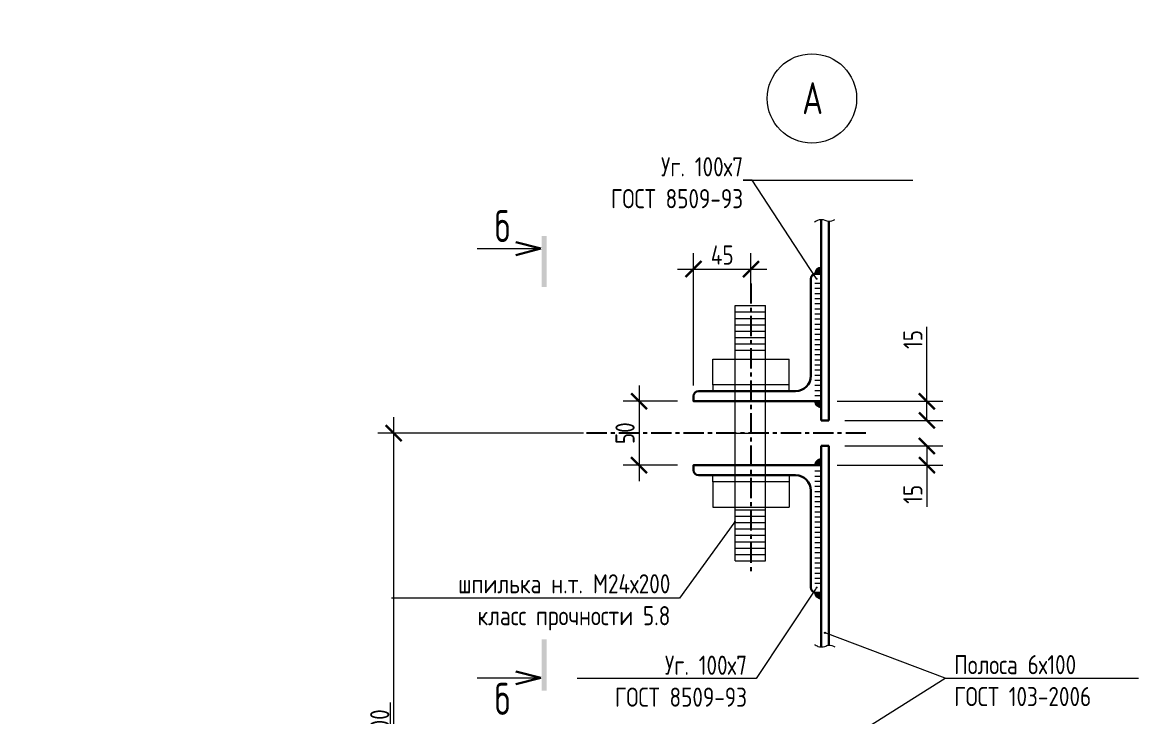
# Model space of a CAD drawing. Header units: millimetres. Extents: x 20530103 to 31271019, y 32092698 to 33532929.
# Drawn here: x 26255115 to 26272748, y 33003995 to 33014871 of the extents above; entities that cross this region are included whole.
import ezdxf
from ezdxf import colors
from ezdxf.entities.mleader import LeaderData, LeaderLine
from ezdxf.enums import TextEntityAlignment as Align
from ezdxf.math import Vec2, Vec3

# ---------------------------------------------------------------- set-up
doc = ezdxf.new("R2010")
doc.units = ezdxf.units.MM
doc.linetypes.add('осевая', pattern=[50.800000000000004, 31.75, -6.35, 6.35, -6.35])
doc.styles.add('GOST 2.304', font='GOST.TTF')
doc.dimstyles.new('м5', dxfattribs={"dimscale": 100, "dimtxt": 3, "dimasz": 2.5, "dimexe": 2.5, "dimexo": 2.5, "dimgap": 0.7, "dimtad": 1, "dimdec": 0, "dimlfac": 0.05, "dimtxsty": 'GOST 2.304', "dimblk": 'ARCHTICK', "dimcen": 2.5, "dimdle": 2.5, "dimclrd": 7, "dimclre": 7, "dimclrt": 256, "dimadec": 1, "dimazin": 0, "dimtfac": 1, "dimtdec": 0, "dimtmove": 0, "dimatfit": 3, "dimldrblk": 'NONE', "dimfxl": 1, "dimlwd": 20, "dimlwe": 20, "dimarcsym": 0})
pattern_1 = [(45, (24053899.30643862, 33575720.37147126), (-2.245064030267288, 2.245064030267288), [])]
pattern_2 = [(45, (24053899.30643862, 33573720.37147126), (-2.245064030267288, 2.245064030267288), [])]

# ---------------------------------------------------------------- blocks, each defined once
blk = doc.blocks.new('_None')
blk = doc.blocks.new('_Dot')
at = {"color": 0, "linetype": 'ByBlock', "lineweight": -2}
blk.add_line((-0.5, 0), (-1, 0), dxfattribs=at)
at = {"color": 0, "linetype": 'ByBlock', "const_width": 0.5}
blk.add_lwpolyline([(-0.25, 0, 1), (0.25, 0, 1)], format="xyb", close=True, dxfattribs=at)
blk = doc.blocks.new('_ArchTick')
at = {"color": 0, "linetype": 'ByBlock', "const_width": 0.15}
blk.add_lwpolyline([(-0.5, -0.5), (0.5, 0.5)], dxfattribs=at)
blk = doc.blocks.new('*D433')
at = {"color": 7, "linetype": 'Continuous', "lineweight": 20, "transparency": 16777216}
for p, q in [((26269291.03556042, 33008934.40640636), (26269291.03556042, 33010101.36715048)), ((26269291.03556042, 33008634.40640636), (26269291.03556042, 33009184.40640636)), ((26267882.66093268, 33008934.40640636), (26269541.03556042, 33008934.40640636)), ((26268002.66093268, 33008634.40640636), (26269541.03556042, 33008634.40640636))]:
    blk.add_line(p, q, dxfattribs=at)
at = {"color": 7, "linetype": 'Continuous', "lineweight": 20, "transparency": 16777216, "xscale": 250, "yscale": 250, "zscale": 250}
for p, rotation in [((26269291.03556042, 33008934.40640636), 90), ((26269291.03556042, 33008634.40640636), 270)]:
    blk.add_blockref('_ArchTick', p, dxfattribs=dict(at, rotation=rotation))
at = {"color": 7, "linetype": 'Continuous', "lineweight": 20, "transparency": 16777216, "insert": (26269071.03556042, 33009902.90286477), "char_height": 300, "attachment_point": 5, "rotation": 90, "style": 'GOST 2.304'}
blk.add_mtext('15', dxfattribs=at)
blk = doc.blocks.new('*D434')
at = {"color": 7, "linetype": 'Continuous', "lineweight": 20, "transparency": 16777216}
for p, q in [((26268002.66093268, 33008234.40640636), (26269541.03556042, 33008234.40640636)), ((26269291.03556042, 33008234.40640636), (26269291.03556042, 33007684.40640636)), ((26267882.66093268, 33007934.40640636), (26269541.03556042, 33007934.40640636)), ((26269291.03556042, 33007934.40640636), (26269291.03556042, 33007278.72523754))]:
    blk.add_line(p, q, dxfattribs=at)
at = {"color": 7, "linetype": 'Continuous', "lineweight": 20, "transparency": 16777216, "xscale": 250, "yscale": 250, "zscale": 250}
for p, rotation in [((26269291.03556042, 33008234.40640636), 90), ((26269291.03556042, 33007934.40640636), 270)]:
    blk.add_blockref('_ArchTick', p, dxfattribs=dict(at, rotation=rotation))
at = {"color": 7, "linetype": 'Continuous', "lineweight": 20, "transparency": 16777216, "insert": (26269071.03556042, 33007477.18952327), "char_height": 300, "attachment_point": 5, "rotation": 90, "style": 'GOST 2.304'}
blk.add_mtext('15', dxfattribs=at)
blk = doc.blocks.new('*D435')
at = {"color": 7, "linetype": 'Continuous', "lineweight": 20, "transparency": 16777216}
for p, q in [((26260933.84843416, 32999024.00381322), (26260933.84843416, 33008684.40640636)), ((26263907.31368614, 33008434.40640636), (26260683.84843416, 33008434.40640636)), ((26264344.97668255, 32999274.00381322), (26260683.84843416, 32999274.00381322))]:
    blk.add_line(p, q, dxfattribs=at)
at = {"color": 7, "linetype": 'Continuous', "lineweight": 20, "transparency": 16777216, "xscale": 250, "yscale": 250, "zscale": 250}
for p, rotation in [((26260933.84843416, 33008434.40640636), 90), ((26260933.84843416, 32999274.00381322), 270)]:
    blk.add_blockref('_ArchTick', p, dxfattribs=dict(at, rotation=rotation))
at = {"color": 7, "linetype": 'Continuous', "lineweight": 20, "transparency": 16777216, "insert": (26260713.84843416, 33003854.2051098), "char_height": 300, "attachment_point": 5, "rotation": 90, "style": 'GOST 2.304'}
blk.add_mtext('500', dxfattribs=at)
blk = doc.blocks.new('*D436')
at = {"color": 7, "linetype": 'Continuous', "lineweight": 20, "transparency": 16777216}
for p, q in [((26264778.9461899, 33009184.40640636), (26264778.9461899, 33007684.40640636)), ((26265382.66093268, 33008934.40640636), (26264528.9461899, 33008934.40640636)), ((26265382.66093268, 33007934.40640636), (26264528.9461899, 33007934.40640636))]:
    blk.add_line(p, q, dxfattribs=at)
at = {"color": 7, "linetype": 'Continuous', "lineweight": 20, "transparency": 16777216, "xscale": 250, "yscale": 250, "zscale": 250}
for p, rotation in [((26264778.9461899, 33008934.40640636), 90), ((26264778.9461899, 33007934.40640636), 270)]:
    blk.add_blockref('_ArchTick', p, dxfattribs=dict(at, rotation=rotation))
at = {"color": 7, "linetype": 'Continuous', "lineweight": 20, "transparency": 16777216, "insert": (26264558.94618989, 33008434.40640637), "char_height": 300, "attachment_point": 5, "rotation": 90, "style": 'GOST 2.304'}
blk.add_mtext('50', dxfattribs=at)
blk = doc.blocks.new('*D400')
at = {"color": 7, "linetype": 'Continuous', "lineweight": 20, "transparency": 16777216}
for p, q in [((26265632.66093268, 33009184.40640636), (26265632.66093268, 33011256.35948228)), ((26266532.66093268, 33010684.40640636), (26266532.66093268, 33011256.35948228)), ((26265382.66093268, 33011006.35948228), (26266782.66093268, 33011006.35948228))]:
    blk.add_line(p, q, dxfattribs=at)
at = {"color": 7, "linetype": 'Continuous', "lineweight": 20, "transparency": 16777216, "xscale": 250, "yscale": 250, "zscale": 250, "rotation": 180}
blk.add_blockref('_ArchTick', (26265632.66093268, 33011006.35948228), dxfattribs=at)
at = {"color": 7, "linetype": 'Continuous', "lineweight": 20, "transparency": 16777216, "xscale": 250, "yscale": 250, "zscale": 250}
blk.add_blockref('_ArchTick', (26266532.66093268, 33011006.35948228), dxfattribs=at)
at = {"color": 7, "linetype": 'Continuous', "lineweight": 20, "transparency": 16777216, "insert": (26266082.66093268, 33011226.35948228), "char_height": 300, "attachment_point": 5, "style": 'GOST 2.304'}
blk.add_mtext('45', dxfattribs=at)

msp = doc.modelspace()

# ---------------------------------------------------------------- hatches: boundary and pattern name
at = {"linetype": 'Continuous', "lineweight": 20}
h = msp.add_hatch(color=7, dxfattribs=at)
h.dxf.hatch_style = 1
h.paths.add_polyline_path([(26263330.78911035, 33011526.44779691), (26263250.78911035, 33011526.44779691), (26263250.78911035, 33010726.44779691), (26263330.78911035, 33010726.44779691)])
h = msp.add_hatch(dxfattribs=at)
h.set_pattern_fill('ANSI31')
h.set_pattern_definition(pattern_2)
h.paths.add_polyline_path([(26267632.66093268, 33010934.40640636), (26267632.66093268, 33011034.40640636, 0.3783829832549812), (26267532.66093268, 33010934.40640636)])
h = msp.add_hatch(dxfattribs=at)
h.set_pattern_fill('ANSI31')
h.set_pattern_definition(pattern_1)
h.paths.add_polyline_path([(26267532.66093268, 33008934.40640636, 0.3783829832549812), (26267632.66093268, 33008834.40640636), (26267632.66093268, 33008934.40640636)])
h = msp.add_hatch(dxfattribs=at)
h.set_pattern_fill('ANSI31')
h.set_pattern_definition(pattern_1)
h.paths.add_polyline_path([(26267632.66093268, 33007934.40640636), (26267632.66093268, 33008034.40640636, 0.3783829832549812), (26267532.66093268, 33007934.40640636)])
h = msp.add_hatch(dxfattribs=at)
h.set_pattern_fill('ANSI31')
h.set_pattern_definition(pattern_2)
h.paths.add_polyline_path([(26267532.66093268, 33005934.40640636, 0.3783829832549812), (26267632.66093268, 33005834.40640636), (26267632.66093268, 33005934.40640636)])
h = msp.add_hatch(color=7, dxfattribs=at)
h.dxf.hatch_style = 1
h.paths.add_polyline_path([(26263330.78911035, 33004402.26919667), (26263250.78911035, 33004402.26919667), (26263250.78911035, 33005202.26919667), (26263330.78911035, 33005202.26919667)])

# ---------------------------------------------------------------- linework, layer by layer
at = {"color": 7, "linetype": 'Continuous', "lineweight": 30, "ltscale": 100}
for p, q in [((26267632.66093268, 33011783.6011815), (26267632.66093268, 33008634.40640636)), ((26267752.66093268, 33008634.40640636), (26267752.66093268, 33011754.95700083)), ((26267632.66093268, 33008634.40640636), (26267752.66093268, 33008634.40640636)), ((26267632.66093268, 33007934.40640636), (26267632.66093268, 33008234.40640636)), ((26267632.66093268, 33008234.40640636), (26267752.66093268, 33008234.40640636)), ((26267752.66093268, 33008234.40640636), (26267752.66093268, 33005113.85581189)), ((26267632.66093268, 33005934.40640636), (26267632.66093268, 33005085.21163123))]:
    msp.add_line(p, q, dxfattribs=at)
at = {"color": 7, "linetype": 'Continuous', "lineweight": 30}
for p, q in [((26263240.39282648, 33011326.44779691), (26262848.24900593, 33011426.44779691)), ((26263240.39282648, 33011326.44779691), (26262848.24900593, 33011226.44779691)), ((26263240.39282648, 33004602.26919667), (26262848.24900593, 33004702.26919667)), ((26263240.39282648, 33004602.26919667), (26262848.24900593, 33004502.26919667))]:
    msp.add_line(p, q, dxfattribs=at)
at = {"color": 7, "linetype": 'Continuous', "lineweight": 20}
for p, q in [((26262240.39282648, 33011326.44779691), (26263240.39282648, 33011326.44779691)), ((26267532.66093268, 33010785.49421265), (26267632.66093268, 33010785.49421265)), ((26267532.66093268, 33010705.49421265), (26267632.66093268, 33010705.49421265)), ((26267532.66093268, 33010625.49421265), (26267632.66093268, 33010625.49421265)), ((26267532.66093268, 33010545.49421265), (26267632.66093268, 33010545.49421265)), ((26266283.03792594, 33006434.40640636), (26266283.03792594, 33010434.40640636)), ((26266283.03792594, 33010434.40640636), (26266763.03792594, 33010434.40640635)), ((26266283.03792594, 33010334.40640636), (26266763.03792594, 33010334.40640635)), ((26266763.03792594, 33006434.40640636), (26266763.03792594, 33010434.40640636)), ((26267532.66093268, 33010465.49421265), (26267632.66093268, 33010465.49421265)), ((26267532.66093268, 33010385.49421265), (26267632.66093268, 33010385.49421265)), ((26266283.03792594, 33010234.40640636), (26266763.03792593, 33010234.40640635)), ((26267532.66093268, 33010305.49421265), (26267632.66093268, 33010305.49421265)), ((26267532.66093268, 33010225.49421265), (26267632.66093268, 33010225.49421265)), ((26266283.03792593, 33010134.40640636), (26266763.03792593, 33010134.40640635)), ((26266283.03792593, 33010034.40640636), (26266763.03792593, 33010034.40640635)), ((26267532.66093268, 33010145.49421265), (26267632.66093268, 33010145.49421265)), ((26267532.66093268, 33010065.49421265), (26267632.66093268, 33010065.49421265)), ((26267532.66093268, 33009985.49421265), (26267632.66093268, 33009985.49421265)), ((26266283.03792593, 33009934.40640636), (26266763.03792593, 33009934.40640635)), ((26266283.03792593, 33009834.40640636), (26266763.03792593, 33009834.40640635)), ((26267532.66093268, 33009905.49421265), (26267632.66093268, 33009905.49421265)), ((26267532.66093268, 33009825.49421265), (26267632.66093268, 33009825.49421265)), ((26266283.03792593, 33009734.40640636), (26266763.03792593, 33009734.40640635)), ((26267532.66093268, 33009745.49421265), (26267632.66093268, 33009745.49421265)), ((26267532.66093268, 33009665.49421265), (26267632.66093268, 33009665.49421265)), ((26265932.66093268, 33009194.40640636), (26265932.66093268, 33009594.40640636)), ((26265932.66093268, 33009594.40640636), (26267132.66093268, 33009594.40640636)), ((26267132.66093268, 33009194.40640636), (26267132.66093268, 33009594.40640636)), ((26267532.66093268, 33009585.49421265), (26267632.66093268, 33009585.49421265)), ((26267532.66093268, 33009505.49421265), (26267632.66093268, 33009505.49421265)), ((26267532.66093268, 33009425.49421265), (26267632.66093268, 33009425.49421265)), ((26267532.66093268, 33009345.49421265), (26267632.66093268, 33009345.49421265)), ((26267532.66093268, 33009265.49421265), (26267632.66093268, 33009265.49421265)), ((26267532.66093268, 33009185.49421265), (26267632.66093268, 33009185.49421265)), ((26267532.66093268, 33009105.49421265), (26267632.66093268, 33009105.49421265)), ((26267532.66093268, 33009025.49421265), (26267632.66093268, 33009025.49421265)), ((26266283.03792591, 33008434.40640636), (26266763.03792591, 33008434.40640637)), ((26266283.03792591, 33008434.40640636), (26266763.03792591, 33008434.40640635)), ((26267532.66093268, 33007843.31860008), (26267632.66093268, 33007843.31860008)), ((26267532.66093268, 33007763.31860008), (26267632.66093268, 33007763.31860008)), ((26267532.66093268, 33007683.31860008), (26267632.66093268, 33007683.31860008)), ((26265932.66093268, 33007674.40640636), (26265932.66093268, 33007274.40640636)), ((26267132.66093268, 33007674.40640636), (26267132.66093268, 33007274.40640636)), ((26267532.66093268, 33007603.31860008), (26267632.66093268, 33007603.31860008)), ((26267532.66093268, 33007523.31860008), (26267632.66093268, 33007523.31860008)), ((26267532.66093268, 33007443.31860008), (26267632.66093268, 33007443.31860008)), ((26267532.66093268, 33007363.31860008), (26267632.66093268, 33007363.31860008)), ((26265932.66093268, 33007274.40640636), (26267132.66093268, 33007274.40640636)), ((26266283.03792593, 33007234.40640636), (26266763.03792593, 33007234.40640637)), ((26267532.66093268, 33007283.31860008), (26267632.66093268, 33007283.31860008)), ((26267532.66093268, 33007203.31860008), (26267632.66093268, 33007203.31860008)), ((26266283.03792593, 33007134.40640636), (26266763.03792593, 33007134.40640637)), ((26266283.03792593, 33007034.40640636), (26266763.03792593, 33007034.40640637)), ((26267532.66093268, 33007123.31860008), (26267632.66093268, 33007123.31860008)), ((26267532.66093268, 33007043.31860008), (26267632.66093268, 33007043.31860008)), ((26266283.03792593, 33006934.40640636), (26266763.03792593, 33006934.40640637)), ((26266283.03792593, 33006834.40640636), (26266763.03792593, 33006834.40640637)), ((26267532.66093268, 33006963.31860008), (26267632.66093268, 33006963.31860008)), ((26267532.66093268, 33006883.31860008), (26267632.66093268, 33006883.31860008)), ((26267532.66093268, 33006803.31860008), (26267632.66093268, 33006803.31860008)), ((26266283.03792593, 33006734.40640636), (26266763.03792593, 33006734.40640637)), ((26266283.03792594, 33006634.40640636), (26266763.03792594, 33006634.40640637)), ((26267532.66093268, 33006723.31860008), (26267632.66093268, 33006723.31860008)), ((26267532.66093268, 33006643.31860008), (26267632.66093268, 33006643.31860008)), ((26266283.03792594, 33006434.40640636), (26266283.03792594, 33006552.60985388)), ((26266283.03792594, 33006534.40640636), (26266763.03792594, 33006534.40640637)), ((26267532.66093268, 33006563.31860008), (26267632.66093268, 33006563.31860008)), ((26267532.66093268, 33006483.31860008), (26267632.66093268, 33006483.31860008)), ((26266283.03792594, 33006434.40640636), (26266763.03792594, 33006434.40640637)), ((26267532.66093268, 33006403.31860008), (26267632.66093268, 33006403.31860008)), ((26267532.66093268, 33006323.31860008), (26267632.66093268, 33006323.31860008)), ((26267532.66093268, 33006243.31860008), (26267632.66093268, 33006243.31860008)), ((26267532.66093268, 33006163.31860008), (26267632.66093268, 33006163.31860008)), ((26267532.66093268, 33006083.31860008), (26267632.66093268, 33006083.31860008)), ((26269575.12585476, 33004597.73370004), (26267693.97741006, 33005306.42781201)), ((26262240.39282648, 33004602.26919667), (26263240.39282648, 33004602.26919667)), ((26260879.25041149, 33004214.1891327), (26260879.25041149, 33003489.98332754))]:
    msp.add_line(p, q, dxfattribs=at)
at = {"color": 7, "linetype": 'осевая', "ltscale": 10}
for p, q in [((26266532.66093268, 33010782.22266622), (26266532.66093268, 33006226.76622464)), ((26268335.48929124, 33008434.40640636), (26263891.03410798, 33008434.40640636))]:
    msp.add_line(p, q, dxfattribs=at)
at = {"color": 7, "linetype": 'Continuous', "lineweight": 20}
for points in [[(26267632.66093268, 33010934.40640636), (26267532.66093268, 33010934.40640636), (26267632.66093268, 33010934.40640636), (26267632.66093268, 33011034.40640636, 0.3783829832549813), (26267532.66093268, 33010934.40640636)], [(26267632.66093268, 33008934.40640636), (26267532.66093268, 33008934.40640636), (26267632.66093268, 33008934.40640636), (26267632.66093268, 33008834.40640636, -0.3783829832549813), (26267532.66093268, 33008934.40640636)], [(26267632.66093268, 33007934.40640636), (26267532.66093268, 33007934.40640636), (26267632.66093268, 33007934.40640636), (26267632.66093268, 33008034.40640636, 0.3783829832549813), (26267532.66093268, 33007934.40640636)], [(26267632.66093268, 33005934.40640636), (26267532.66093268, 33005934.40640636), (26267632.66093268, 33005934.40640636), (26267632.66093268, 33005834.40640636, -0.3783829832549813), (26267532.66093268, 33005934.40640636)]]:
    msp.add_lwpolyline(points, format="xyb", dxfattribs=at)
at = {"color": 7, "linetype": 'Continuous', "lineweight": 30, "ltscale": 100}
for points in [[(26265632.66093268, 33008934.41920789), (26265632.66093268, 33008934.40640636), (26267632.66093268, 33008934.40640636), (26267632.66093268, 33010934.40640636), (26267552.66093268, 33010934.40640636, 0.414213562373095), (26267472.66093268, 33010854.40640636), (26267472.66093268, 33009334.40640636, -0.414213562373095), (26267232.66093268, 33009094.40640636), (26265712.66093268, 33009094.40640636, 0.414213562373095), (26265632.66093268, 33009014.40640636), (26265632.66093268, 33008934.40640636)], [(26265632.66093268, 33007934.39360484), (26265632.66093268, 33007934.40640636), (26267632.66093268, 33007934.40640636), (26267632.66093268, 33005934.40640636), (26267552.66093268, 33005934.40640636, -0.414213562373095), (26267472.66093268, 33006014.40640636), (26267472.66093268, 33007534.40640636, 0.414213562373095), (26267232.66093268, 33007774.40640636), (26265712.66093268, 33007774.40640636, -0.414213562373095), (26265632.66093268, 33007854.40640636), (26265632.66093268, 33007934.40640636)]]:
    msp.add_lwpolyline(points, format="xyb", dxfattribs=at)
at = {"color": 7, "linetype": 'Continuous', "lineweight": 20}
for points in [[(26265932.66093268, 33009194.40640636), (26265932.66093268, 33009094.40640636), (26267132.66093268, 33009094.40640636), (26267132.66093268, 33009194.40640636)], [(26265932.66093268, 33007674.40640636), (26265932.66093268, 33007774.40640636), (26267132.66093268, 33007774.40640636), (26267132.66093268, 33007674.40640636)]]:
    msp.add_lwpolyline(points, close=True, dxfattribs=at)
for centre, radius in [((26267488.89062881, 33013680.58570319), 700), ((26267693.97741006, 33005306.42781201), 10)]:
    msp.add_circle(centre, radius, dxfattribs=at)
for points in [[(26267526.55556913, 33011744.21667521), (26267583.30098375, 33011774.90365472), (26267690.65722879, 33011774.90365472), (26267752.66093268, 33011754.95700083), (26267848.62459615, 33011784.10951417)], [(26267526.55556913, 33005124.59613752), (26267583.30098375, 33005093.909158), (26267690.65722879, 33005093.909158), (26267752.66093268, 33005113.85581189), (26267848.62459615, 33005084.70329855)]]:
    msp.add_spline(points, degree=3, dxfattribs=at)

# ---------------------------------------------------------------- texts
at = {"color": 0, "lineweight": 20, "style": 'GOST 2.304', "width": 0.9}
msp.add_text('А', height=500, dxfattribs=at).set_placement((26267499.18545555, 33013685.02895174), align=Align.MIDDLE_CENTER)
at = {"color": 7, "lineweight": 20, "style": 'GOST 2.304', "width": 0.9}
for p in [(26262637.16649468, 33011428.83660427), (26262637.16649468, 33004020.59106743)]:
    msp.add_text('б', height=500, dxfattribs=at).set_placement(p, align=Align.CENTER)

# ---------------------------------------------------------------- dimensions: what is measured, and where the dimension line sits
at = {"color": 7, "linetype": 'Continuous', "lineweight": 20}
dim = msp.add_linear_dim(base=(26266532.66093268, 33011006.35948228), p1=(26265632.66093268, 33008934.40640636), p2=(26266532.66093268, 33010434.40640636), dimstyle='м5', override={"dimclrt": 7}, dxfattribs=at)
dim.commit()
dim.dimension.update_dxf_attribs({"geometry": '*D400', "text_midpoint": (26266082.66093268, 33011226.35948228)})
for base, p1, p2, picture, middle in [((26269291.03556042, 33008634.40640636), (26267632.66093268, 33008934.40640636), (26267752.66093268, 33008634.40640636), '*D433', (26269291.03556042, 33009902.90286477)), ((26269291.03556042, 33008234.40640636), (26267632.66093268, 33007934.40640636), (26267752.66093268, 33008234.40640636), '*D434', (26269291.03556042, 33007477.18952327))]:
    dim = msp.add_linear_dim(base=base, p1=p1, p2=p2, angle=90, dimstyle='м5', override={"dimclrt": 7}, dxfattribs=at)
    dim.commit()
    dim.dimension.update_dxf_attribs({"geometry": picture, "text_midpoint": middle, "dimtype": 160})
dim = msp.add_linear_dim(base=(26264778.9461899, 33007934.40640636), p1=(26265632.66093268, 33008934.40640636), p2=(26265632.66093268, 33007934.40640636), angle=90, dimstyle='м5', override={"dimclrt": 7}, dxfattribs=at)
dim.commit()
dim.dimension.update_dxf_attribs({"geometry": '*D436', "text_midpoint": (26264558.94618989, 33008434.40640637)})
dim = msp.add_linear_dim(base=(26260933.84843416, 33008434.40640636), p1=(26264594.97668255, 32999274.00381322), p2=(26264157.31368614, 33008434.40640636), angle=90, text='500', dimstyle='м5', override={"dimclrt": 7}, dxfattribs=at)
dim.commit()
dim.dimension.update_dxf_attribs({"geometry": '*D435', "text_midpoint": (26260713.84843416, 33003854.2051098)})

# ---------------------------------------------------------------- leaders
ml = msp.add_multileader_mtext('Standard', dxfattribs=at)
ml.set_content('{\\C0;Опорная юбка ёмкости}', color=84, style='GOST 2.304')
ml.set_leader_properties(linetype='Continuous', lineweight=20)
ml.set_arrow_properties(name='NONE')
ml.build(insert=Vec2(0, 0))
ml.multileader.update_dxf_attribs({"text_left_attachment_type": 6, "text_right_attachment_type": 6, "dogleg_length": 3, "arrow_head_size": 30, "scale": 100})
ctx = ml.context
ctx.base_point, ctx.scale, ctx.char_height, ctx.arrow_head_size, ctx.landing_gap_size, ctx.plane_origin = Vec3(26406631.77766521, 33014508.66112224), 100, 300, 30, 0, Vec3(26419639.1544691, 33017685.93246732)
ctx.left_attachment, ctx.right_attachment, ctx.text_align_type = 6, 6, 1
notes = []
notes.append((ctx, [(1, (1, 1, 0), (26406331.77766521, 33014508.66112224), (1, 0), 300, [(0, [(26404718.63332411, 33011728.85017421)], 0, [])])]))
ctx.mtext.insert, ctx.mtext.width, ctx.mtext.alignment, ctx.mtext.flow_direction = Vec3(26407799.52766521, 33014868.66112224), 2823.818146156147, 2, 5
ml = msp.add_multileader_mtext('Standard', dxfattribs=at)
ml.set_content('{\\C0;Опорная юбка ёмкости}', color=84, style='GOST 2.304')
ml.set_leader_properties(linetype='Continuous', lineweight=20)
ml.set_arrow_properties(name='NONE')
ml.build(insert=Vec2(0, 0))
ml.multileader.update_dxf_attribs({"text_left_attachment_type": 6, "text_right_attachment_type": 6, "dogleg_length": 3, "arrow_head_size": 30, "scale": 100})
ctx = ml.context
ctx.base_point, ctx.scale, ctx.char_height, ctx.arrow_head_size, ctx.landing_gap_size, ctx.plane_origin = Vec3(26217673.5249015, 33014341.81402034), 100, 300, 30, 0, Vec3(26230680.9017054, 33017519.08536542)
ctx.left_attachment, ctx.right_attachment, ctx.text_align_type = 6, 6, 1
notes.append((ctx, [(1, (1, 1, 0), (26217373.5249015, 33014341.81402034), (1, 0), 300, [(0, [(26215760.3805604, 33011562.00307231)], 0, [])])]))
ctx.mtext.insert, ctx.mtext.width, ctx.mtext.alignment, ctx.mtext.flow_direction = Vec3(26218841.2749015, 33014701.81402034), 2823.818146156147, 2, 5
ml = msp.add_multileader_mtext('Standard', dxfattribs=at)
ml.set_content('{\\C7;Уг. 100х7 \\PГОСТ 8509-93}', color=84, style='GOST 2.304')
ml.set_leader_properties(linetype='Continuous', lineweight=20)
ml.set_arrow_properties(name='DOT')
ml.build(insert=Vec2(0, 0))
ml.multileader.update_dxf_attribs({"text_left_attachment_type": 6, "text_right_attachment_type": 6, "dogleg_length": 3, "arrow_head_size": 30, "scale": 100})
ctx = ml.context
ctx.base_point, ctx.scale, ctx.char_height, ctx.arrow_head_size, ctx.landing_gap_size, ctx.plane_origin = Vec3(26264309.12462528, 33012400.11558724), 100, 300, 30, 0, Vec3(26270086.27504354, 33010299.63653932)
ctx.left_attachment, ctx.right_attachment, ctx.text_align_type = 6, 6, 2
notes.append((ctx, [(0, (1, 1, 0), (26266550.77577556, 33012400.11558724), (-1, 0), 141.6511502820067, [(0, [(26267563.02504402, 33010853.22561386)], 0, [])])]))
ctx.mtext.insert, ctx.mtext.alignment, ctx.mtext.flow_direction = Vec3(26266409.12462528, 33012760.11558724), 3, 5
ml = msp.add_multileader_mtext('Standard', dxfattribs=at)
ml.set_content('{\\C7;шпилька н.т. М24х200\\Pкласс прочности 5.8}', color=84, style='GOST 2.304')
ml.set_leader_properties(linetype='Continuous', lineweight=20)
ml.set_arrow_properties(name='DOT')
ml.build(insert=Vec2(0, 0))
ml.multileader.update_dxf_attribs({"text_left_attachment_type": 6, "text_right_attachment_type": 6, "dogleg_length": 3, "arrow_head_size": 30, "scale": 100})
ctx = ml.context
ctx.base_point, ctx.scale, ctx.char_height, ctx.arrow_head_size, ctx.landing_gap_size, ctx.plane_origin = Vec3(26261905.09848281, 33005849.90141703), 100, 300, 30, 0, Vec3(26268805.09775079, 33007603.87219671)
ctx.left_attachment, ctx.right_attachment, ctx.text_align_type = 6, 6, 2
notes.append((ctx, [(0, (1, 1, 0), (26265411.2496331, 33005849.90141703), (-1, 0), 141.6511502820067, [(0, [(26266281.84775127, 33007050.28312217)], 0, [])])]))
ctx.mtext.insert, ctx.mtext.alignment, ctx.mtext.flow_direction = Vec3(26265269.59848281, 33006224.90141703), 3, 5
ml = msp.add_multileader_mtext('Standard', dxfattribs=at)
ml.set_content('а\\P"лягушка"\\Pшаг не более 800х800', color=7, style='GOST 2.304')
ml.set_leader_properties(linetype='Continuous', lineweight=20)
ml.set_arrow_properties(name='NONE')
ml.build(insert=Vec2(0, 0))
ml.multileader.update_dxf_attribs({"text_left_attachment_type": 6, "text_right_attachment_type": 6, "dogleg_length": 3, "arrow_head_size": 30, "scale": 100})
ctx = ml.context
ctx.base_point, ctx.scale, ctx.char_height, ctx.arrow_head_size, ctx.landing_gap_size, ctx.plane_origin = Vec3(26348428.22258449, 33006002.10494713), 100, 300, 30, 0, Vec3(26353409.9882785, 33005580.42973007)
ctx.left_attachment, ctx.right_attachment, ctx.text_align_type = 6, 6, 1
notes.append((ctx, [(0, (1, 1, 0), (26348290.22258449, 33006002.10494713), (1, 0), 137.9999999962747, [(0, [(26348200.13683229, 33006002.10494714)], 0, [])])]))
ctx.mtext.insert, ctx.mtext.width, ctx.mtext.alignment, ctx.mtext.flow_direction = Vec3(26349539.41649681, 33006362.10494713), 2835.083475447726, 2, 5
ml = msp.add_multileader_mtext('Standard', dxfattribs=at)
ml.set_content('{\\C7;Уг. 100х7 \\PГОСТ 8509-93}', color=84, style='GOST 2.304')
ml.set_leader_properties(linetype='Continuous', lineweight=20)
ml.set_arrow_properties(name='DOT')
ml.build(insert=Vec2(0, 0))
ml.multileader.update_dxf_attribs({"text_left_attachment_type": 6, "text_right_attachment_type": 6, "dogleg_length": 3, "arrow_head_size": 30, "scale": 100})
ctx = ml.context
ctx.base_point, ctx.scale, ctx.char_height, ctx.arrow_head_size, ctx.landing_gap_size, ctx.plane_origin = Vec3(26264370.79084675, 33004588.41336302), 100, 300, 30, 0, Vec3(26270086.27504354, 33006569.1762734)
ctx.left_attachment, ctx.right_attachment, ctx.text_align_type = 6, 6, 2
notes.append((ctx, [(0, (1, 1, 0), (26266612.44199704, 33004588.41336302), (-1, 0), 141.6511502820067, [(0, [(26267563.02504402, 33006015.58719886)], 0, [])])]))
ctx.mtext.insert, ctx.mtext.alignment, ctx.mtext.flow_direction = Vec3(26266470.79084675, 33004948.41336302), 3, 5
ml = msp.add_multileader_mtext('Standard', dxfattribs=at)
ml.set_content('{\\C7;Полоса 6х100 \\PГОСТ 103-2006}', color=84, style='GOST 2.304')
ml.set_leader_properties(linetype='Continuous', lineweight=20)
ml.set_arrow_properties(name='DOT')
ml.build(insert=Vec2(0, 0))
ml.multileader.update_dxf_attribs({"text_left_attachment_type": 6, "text_right_attachment_type": 6, "dogleg_length": 3, "arrow_head_size": 30, "scale": 100})
ctx = ml.context
ctx.base_point, ctx.scale, ctx.char_height, ctx.arrow_head_size, ctx.landing_gap_size, ctx.plane_origin = Vec3(26269716.77700505, 33004597.73370004), 100, 300, 30, 0, Vec3(26275984.53261086, 33002723.52203431)
ctx.left_attachment, ctx.right_attachment = 6, 6
notes.append((ctx, [(1, (1, 1, 0), (26269575.12585476, 33004597.73370004), (1, 0), 141.6511502820067, [(0, [(26267670.81309465, 33003397.33625941)], 0, [])])]))
ctx.mtext.insert, ctx.mtext.flow_direction = Vec3(26269716.77700505, 33004957.73370004), 5
for ctx, leaders in notes:
    for number, flags, end, landing, length, lines in leaders:
        leader = LeaderData()
        leader.index, (leader.has_last_leader_line, leader.has_dogleg_vector, leader.attachment_direction) = number, flags
        leader.last_leader_point, leader.dogleg_vector, leader.dogleg_length = Vec3(end), Vec3(landing), length
        for number, points, colour, breaks in lines:
            line = LeaderLine()
            line.index, line.vertices, line.color, line.breaks = number, Vec3.list(points), colors.encode_raw_color(colour), breaks
            leader.lines.append(line)
        ctx.leaders.append(leader)

doc.saveas('drawing.dxf')
